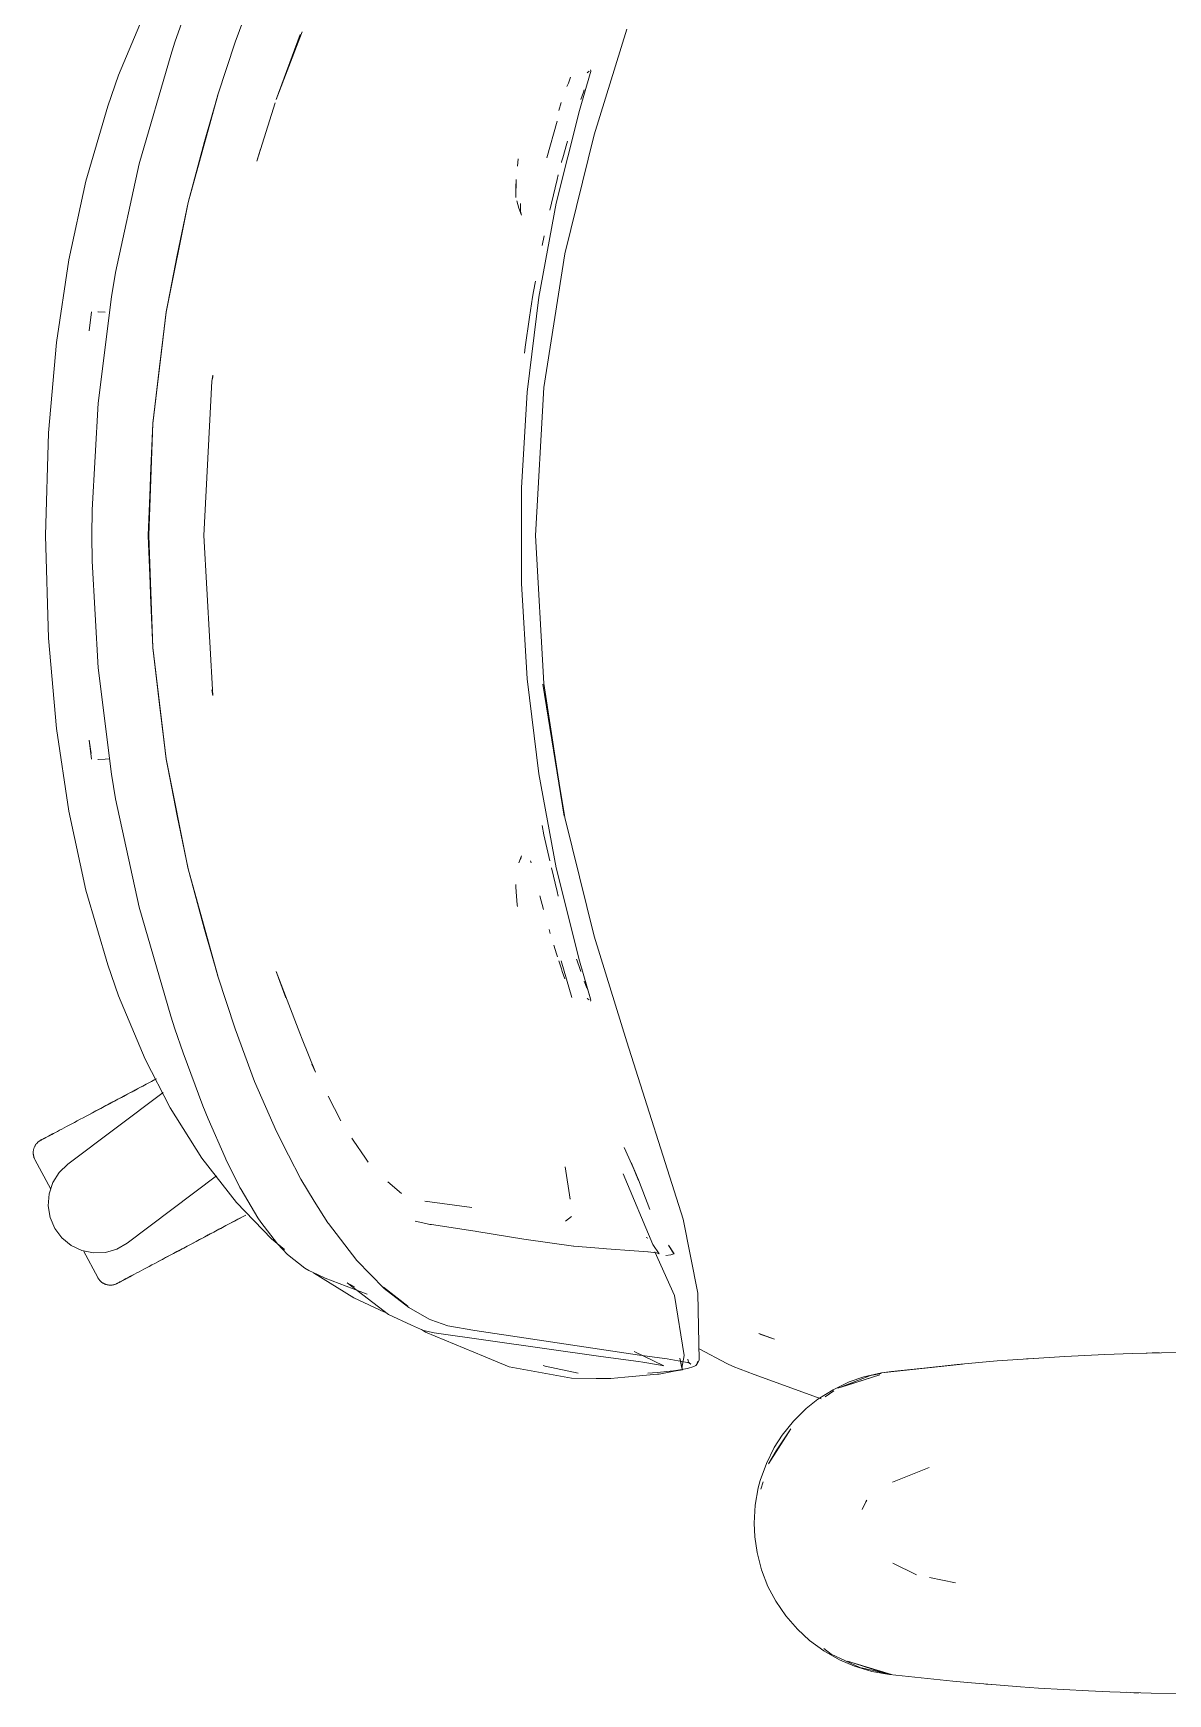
# Model space of a CAD drawing. Header units: millimetres. Extents: x 79795 to 317870, y -36033 to 97293.
# Drawn here: x 221523.3 to 221844.8, y 10106.7 to 10577.4 of the extents above; entities that cross this region are included whole.
import ezdxf

# ---------------------------------------------------------------- set-up
doc = ezdxf.new("R2010")
doc.units = ezdxf.units.MM
doc.header["$MEASUREMENT"] = 0
doc.layers.add('G-IMPT', color=8, linetype='CONTINUOUS', lineweight=9)
doc.layers.add('I-FURN', color=8, linetype='CONTINUOUS', lineweight=9)

msp = doc.modelspace()

# ---------------------------------------------------------------- linework, layer by layer
at = {"layer": 'G-IMPT'}
for p, q in [((221586.03, 10589.79), (221580.57, 10574.91)), ((221547.48, 10565.51), (221554.99, 10583.48)), ((221565.87, 10581.8), (221563.46, 10574.87)), ((221691.46, 10578.6), (221682.28, 10548.62)), ((221562.27, 10571.26), (221563.46, 10574.87)), ((221575.57, 10560), (221580.57, 10574.91)), ((221592.16, 10558.66), (221598.98, 10577.06)), ((221592.16, 10558.66), (221598.88, 10576.1)), ((221598.88, 10576.1), (221599.54, 10577.83)), ((221553.32, 10540.43), (221562.27, 10571.26)), ((221544.4, 10556.78), (221547.48, 10565.51)), ((221674.93, 10563.33), (221675.54, 10564.99)), ((221678.05, 10555.58), (221681.13, 10566)), ((221680.23, 10566.26), (221680.84, 10566.64)), ((221680.23, 10566.26), (221680.44, 10566.41)), ((221681.19, 10566.27), (221681.13, 10566)), ((221681.27, 10566.57), (221681.19, 10566.27)), ((221681.24, 10567.03), (221681.32, 10566.8)), ((221681.32, 10566.8), (221681.27, 10566.57)), ((221567.18, 10529.5), (221575.57, 10560)), ((221567.18, 10529.5), (221575.61, 10559.91)), ((221571.84, 10546.74), (221575.61, 10559.91)), ((221674.93, 10563.33), (221674.55, 10562.32)), ((221679.21, 10560.77), (221678.47, 10558.68)), ((221679.21, 10560.77), (221679.46, 10561.43)), ((221544.4, 10556.78), (221538.23, 10535.53)), ((221586.63, 10541.18), (221591.89, 10557.67)), ((221671.51, 10529.26), (221678.05, 10555.58)), ((221672.21, 10555.57), (221672.94, 10557.78)), ((221671.77, 10552.48), (221668.86, 10542.08)), ((221571.84, 10546.74), (221567.18, 10529.5)), ((221673.36, 10542.15), (221674.47, 10546.15)), ((221673.97, 10514.94), (221682.28, 10548.62)), ((221674.47, 10546.15), (221674.68, 10546.84)), ((221586.63, 10541.18), (221587.71, 10544.62)), ((221660.48, 10539.76), (221660.7, 10541.85)), ((221673.04, 10541.01), (221672.99, 10540.83)), ((221673.36, 10542.15), (221673.04, 10541.01)), ((221553.32, 10540.43), (221546.66, 10509.64)), ((221660.08, 10530.91), (221660.17, 10535.96)), ((221660.17, 10535.96), (221660.09, 10533.69)), ((221671.74, 10535.99), (221670.18, 10529.24)), ((221671.74, 10535.99), (221672.07, 10537.29)), ((221538.23, 10535.53), (221533.41, 10513.17)), ((221660.08, 10530.91), (221660.09, 10533.69)), ((221567.18, 10529.5), (221561.01, 10498.37)), ((221567.18, 10529.5), (221561.01, 10498.45)), ((221567.18, 10529.5), (221564.11, 10514.48)), ((221660.93, 10527.8), (221660.33, 10529.96)), ((221661.62, 10525.85), (221660.93, 10527.8)), ((221661.36, 10529.06), (221661.37, 10529.2)), ((221661.4, 10526.9), (221661.37, 10529.2)), ((221661.4, 10526.9), (221661.62, 10525.85)), ((221671.51, 10529.26), (221666.57, 10502.59)), ((221669.73, 10527.27), (221670.18, 10529.24)), ((221667.53, 10517.22), (221668.07, 10520.03)), ((221533.41, 10513.17), (221529.92, 10489.75)), ((221561.01, 10498.37), (221564.11, 10514.48)), ((221673.97, 10514.94), (221667.97, 10477.03)), ((221545.47, 10502.72), (221546.66, 10509.64)), ((221664.8, 10502.59), (221665.05, 10504.21)), ((221665.6, 10507.12), (221665.05, 10504.21)), ((221539.83, 10498.45), (221539.17, 10493.04)), ((221543.68, 10498.41), (221541.59, 10498.48)), ((221541.59, 10498.48), (221541.7, 10498.48)), ((221541.66, 10472.55), (221545.47, 10502.72)), ((221557.18, 10466.86), (221561.01, 10498.45)), ((221557.22, 10466.82), (221561.01, 10498.37)), ((221561.01, 10498.37), (221559.06, 10482.89)), ((221666.57, 10502.59), (221663.28, 10475.67)), ((221663.95, 10496.96), (221664.8, 10502.59)), ((221663.95, 10496.96), (221662.66, 10488.44)), ((221529.92, 10489.75), (221527.66, 10464.18)), ((221662.66, 10488.44), (221662.47, 10486.78)), ((221557.22, 10466.82), (221559.06, 10482.89)), ((221573.95, 10478.77), (221574.21, 10480.54)), ((221573.95, 10478.77), (221574.18, 10480.07)), ((221574.23, 10480.32), (221574.18, 10480.07)), ((221571.62, 10435.04), (221573.95, 10478.77)), ((221571.68, 10435.04), (221573.95, 10478.77)), ((221661.62, 10448.6), (221663.28, 10475.67)), ((221667.97, 10477.03), (221665.61, 10435.04)), ((221540.05, 10442.35), (221541.66, 10472.55)), ((221557.18, 10466.86), (221555.85, 10435.04)), ((221557.22, 10466.82), (221556.08, 10435.04)), ((221556.55, 10451.92), (221557.22, 10466.82)), ((221527.66, 10464.18), (221526.81, 10435.04)), ((221556.55, 10451.92), (221556.08, 10435.04)), ((221661.62, 10448.6), (221661.62, 10421.48)), ((221540.05, 10442.35), (221539.95, 10435.04)), ((221526.81, 10435.04), (221527.66, 10405.9)), ((221540.05, 10427.73), (221539.95, 10435.04)), ((221555.85, 10435.04), (221557.18, 10403.22)), ((221557.22, 10403.26), (221556.08, 10435.04)), ((221556.55, 10418.16), (221556.08, 10435.04)), ((221571.68, 10435.04), (221574.18, 10389.7)), ((221667.97, 10393.05), (221665.61, 10435.04)), ((221540.05, 10427.73), (221541.66, 10397.52)), ((221557.22, 10403.26), (221556.55, 10418.16)), ((221661.62, 10421.48), (221663.28, 10394.41)), ((221527.66, 10405.9), (221529.92, 10380.33)), ((221557.18, 10403.22), (221561.01, 10371.63)), ((221559.06, 10387.18), (221557.22, 10403.26)), ((221557.22, 10403.26), (221561.01, 10371.71)), ((221541.66, 10397.52), (221545.47, 10367.35)), ((221574.18, 10389.7), (221573.95, 10391.31)), ((221573.95, 10391.31), (221574.18, 10390.01)), ((221574.23, 10389.76), (221574.18, 10390.01)), ((221666.57, 10367.49), (221663.28, 10394.41)), ((221673.97, 10355.14), (221667.71, 10392.88)), ((221667.71, 10392.88), (221673.71, 10355.52)), ((221667.97, 10393.05), (221673.71, 10355.52)), ((221559.06, 10387.18), (221561.01, 10371.71)), ((221529.92, 10380.33), (221533.41, 10356.91)), ((221539.83, 10371.62), (221539.17, 10377.04)), ((221539.74, 10373.27), (221539.17, 10377.04)), ((221541.59, 10371.59), (221543.68, 10371.67)), ((221541.59, 10371.59), (221541.7, 10371.59)), ((221544.92, 10371.71), (221543.68, 10371.67)), ((221561.01, 10371.71), (221564.11, 10355.6)), ((221561.01, 10371.71), (221567.22, 10340.46)), ((221567.22, 10340.46), (221561.01, 10371.63)), ((221545.47, 10367.35), (221546.66, 10360.43)), ((221671.51, 10340.82), (221666.57, 10367.49)), ((221546.66, 10360.43), (221553.32, 10329.64)), ((221538.23, 10334.54), (221533.41, 10356.91)), ((221567.18, 10340.58), (221564.11, 10355.6)), ((221667.55, 10352.86), (221668.03, 10350.23)), ((221682.28, 10321.45), (221673.97, 10355.14)), ((221668.03, 10350.23), (221669.73, 10342.81)), ((221661.62, 10344.23), (221660.93, 10342.28)), ((221661.62, 10344.23), (221661.4, 10343.18)), ((221664.17, 10342.84), (221664.42, 10342.22)), ((221571.84, 10323.33), (221567.18, 10340.58)), ((221567.18, 10340.58), (221575.61, 10310.17)), ((221567.18, 10340.58), (221575.57, 10310.08)), ((221664.29, 10342.63), (221664.42, 10342.22)), ((221670.19, 10340.84), (221671.74, 10334.08)), ((221671.51, 10340.82), (221678.05, 10314.5)), ((221544.4, 10313.3), (221538.23, 10334.54)), ((221660.08, 10336.13), (221660.09, 10335.44)), ((221660.19, 10334.06), (221660.09, 10335.44)), ((221660.19, 10334.06), (221660.46, 10330.36)), ((221671.74, 10334.08), (221672.08, 10332.8)), ((221562.27, 10298.82), (221553.32, 10329.64)), ((221660.46, 10330.36), (221660.5, 10329.87)), ((221667.88, 10329), (221666.89, 10332.86)), ((221667.88, 10329), (221667.49, 10330.53)), ((221571.84, 10323.33), (221575.61, 10310.17)), ((221669.79, 10322.21), (221669.46, 10323.33)), ((221682.28, 10321.45), (221691.46, 10291.48)), ((221671.57, 10316.43), (221670.78, 10318.92)), ((221671.82, 10315.64), (221671.57, 10316.43)), ((221677.42, 10314.51), (221677.27, 10314.96)), ((221547.48, 10304.57), (221544.4, 10313.3)), ((221580.57, 10295.17), (221575.57, 10310.08)), ((221592.16, 10311.42), (221594.89, 10303.99)), ((221592.16, 10311.42), (221598.88, 10293.97)), ((221672.97, 10312.21), (221672.2, 10314.51)), ((221672.86, 10314.51), (221675.89, 10304.08)), ((221672.97, 10312.21), (221673.22, 10311.49)), ((221673.98, 10309.33), (221673.22, 10311.49)), ((221677.42, 10314.51), (221678.16, 10312.28)), ((221678.05, 10314.5), (221681.32, 10303.28)), ((221678.05, 10314.5), (221681.11, 10303.97)), ((221678.05, 10314.5), (221681.17, 10303.68)), ((221678.45, 10311.48), (221678.16, 10312.28)), ((221679.43, 10308.73), (221679.78, 10307.75)), ((221679.78, 10307.75), (221680.18, 10306.68)), ((221547.48, 10304.57), (221554.99, 10286.59)), ((221680.23, 10303.82), (221680.84, 10303.43)), ((221680.23, 10303.82), (221680.44, 10303.67)), ((221681.11, 10303.97), (221681.17, 10303.68)), ((221681.32, 10303.28), (221681.19, 10303.04)), ((221562.27, 10298.82), (221563.46, 10295.21)), ((221565.8, 10288.39), (221563.46, 10295.21)), ((221580.57, 10295.17), (221586.03, 10280.29)), ((221598.88, 10293.97), (221599.54, 10292.25)), ((221599.54, 10292.25), (221603.26, 10282.92)), ((221691.46, 10291.48), (221707.45, 10241.24)), ((221554.99, 10286.59), (221562.08, 10272.82)), ((221565.8, 10288.39), (221571.4, 10273.32)), ((221603.26, 10282.92), (221602.26, 10285.17)), ((221586.03, 10280.29), (221592.21, 10266.06)), ((221562.08, 10272.82), (221571.06, 10258.52)), ((221572.88, 10269.64), (221571.4, 10273.32)), ((221610.44, 10269.09), (221606.89, 10276.06)), ((221577.65, 10258.68), (221572.88, 10269.64)), ((221595.6, 10259.33), (221592.21, 10266.06)), ((221613.97, 10263.61), (221613.57, 10264.19)), ((221617.46, 10258.48), (221613.97, 10263.61)), ((221571.06, 10258.52), (221580.86, 10245.92)), ((221577.65, 10258.68), (221577.87, 10258.23)), ((221581.88, 10250.22), (221577.87, 10258.23)), ((221595.6, 10259.33), (221599.17, 10252.54)), ((221617.46, 10258.48), (221618.21, 10257.38)), ((221693.75, 10254.8), (221690.71, 10261.51)), ((221675.42, 10246.89), (221674.02, 10256.06)), ((221698.91, 10234.08), (221690.48, 10254.06)), ((221694.78, 10252.22), (221692.75, 10257.34)), ((221694.77, 10252.42), (221692.76, 10257.32)), ((221692.76, 10257.32), (221694.78, 10252.22)), ((221581.88, 10250.22), (221582.18, 10249.62)), ((221582.18, 10249.62), (221586.91, 10241.63)), ((221602.93, 10246.31), (221599.17, 10252.54)), ((221623.74, 10251.85), (221627.64, 10248.51)), ((221694.77, 10252.42), (221698.03, 10243.95)), ((221590.82, 10235.63), (221580.86, 10245.92)), ((221602.93, 10246.31), (221606.82, 10240.22)), ((221647.59, 10244.57), (221634.23, 10246.34)), ((221634.23, 10246.34), (221634.7, 10246.2)), ((221675.42, 10246.89), (221675.38, 10247.24)), ((221587.78, 10240.34), (221586.91, 10241.63)), ((221592.49, 10234.21), (221587.78, 10240.34)), ((221606.82, 10240.22), (221606.99, 10239.96)), ((221615.01, 10229.53), (221606.99, 10239.96)), ((221631.55, 10240.64), (221633.71, 10240.18)), ((221633.71, 10240.18), (221635.7, 10239.76)), ((221636.16, 10239.69), (221635.7, 10239.76)), ((221647.89, 10237.88), (221636.16, 10239.69)), ((221675.78, 10241.94), (221674.14, 10240.67)), ((221711.65, 10220.28), (221707.45, 10241.24)), ((221590.82, 10235.63), (221594.5, 10232.63)), ((221647.89, 10237.88), (221648.5, 10237.79)), ((221649.01, 10237.71), (221648.5, 10237.79)), ((221662.36, 10235.6), (221649.01, 10237.71)), ((221662.36, 10235.6), (221676.43, 10233.56)), ((221697.46, 10235.8), (221697.02, 10236.07)), ((221595.39, 10231.18), (221592.49, 10234.21)), ((221600.25, 10227.32), (221595.39, 10231.18)), ((221676.51, 10233.55), (221676.43, 10233.56)), ((221676.51, 10233.55), (221684.76, 10232.94)), ((221684.76, 10232.94), (221685.74, 10232.86)), ((221685.74, 10232.86), (221693.6, 10232.3)), ((221693.6, 10232.3), (221697.48, 10232.01)), ((221697.56, 10232), (221697.48, 10232.01)), ((221697.56, 10232), (221699.94, 10231.71)), ((221700.67, 10231.41), (221698.91, 10234.08)), ((221705.02, 10219.58), (221699.41, 10231.93)), ((221699.95, 10231.7), (221699.94, 10231.71)), ((221699.95, 10231.7), (221700.67, 10231.41)), ((221702.59, 10230.94), (221703.94, 10231.11)), ((221704.88, 10231.41), (221703.29, 10233.87)), ((221703.29, 10233.87), (221704.82, 10231.39)), ((221704.82, 10231.39), (221703.33, 10233.86)), ((221703.94, 10231.11), (221704.82, 10231.39)), ((221704.88, 10231.41), (221704.82, 10231.39)), ((221600.25, 10227.32), (221601.39, 10226.71)), ((221601.39, 10226.71), (221603.83, 10225.53)), ((221614.19, 10218.89), (221602.74, 10226.01)), ((221603.83, 10225.53), (221606.05, 10224.46)), ((221615.01, 10229.53), (221622.74, 10221.62)), ((221617.96, 10219.95), (221606.05, 10224.46)), ((221612.3, 10223.18), (221614.34, 10222.02)), ((221612.3, 10223.18), (221624.01, 10214.24)), ((221622.53, 10221.93), (221629.48, 10216.53)), ((221622.53, 10221.93), (221626.11, 10219.12)), ((221629.71, 10216.21), (221622.74, 10221.62)), ((221622.82, 10214.91), (221614.19, 10218.89)), ((221629.48, 10216.53), (221626.11, 10219.12)), ((221629.71, 10216.21), (221635.54, 10212.92)), ((221705.02, 10219.58), (221707.74, 10202.54)), ((221711.65, 10220.28), (221712.03, 10201.3)), ((221630.53, 10211.2), (221624.01, 10214.24)), ((221630.53, 10211.2), (221633.9, 10209.63)), ((221635.54, 10212.92), (221635.96, 10212.7)), ((221640.76, 10210.95), (221635.96, 10212.7)), ((221633.28, 10209.92), (221634.45, 10209.15)), ((221636.89, 10208.99), (221633.9, 10209.63)), ((221634.45, 10209.15), (221650.9, 10202.35)), ((221684.1, 10202.31), (221636.89, 10208.99)), ((221640.76, 10210.95), (221648.43, 10209.65)), ((221664.19, 10207.26), (221648.43, 10209.65)), ((221695.07, 10202.7), (221664.19, 10207.26)), ((221728.91, 10208.82), (221733.37, 10207.19)), ((221728.91, 10208.82), (221729.49, 10208.57)), ((221733.37, 10207.19), (221729.49, 10208.57)), ((221650.9, 10202.35), (221654.27, 10200.96)), ((221684.1, 10202.31), (221694.77, 10200.87)), ((221701.95, 10199.68), (221693.55, 10203.67)), ((221702.92, 10201.59), (221695.07, 10202.7)), ((221709.19, 10200.48), (221702.92, 10201.59)), ((221706.56, 10201.82), (221707.05, 10198.95)), ((221706.56, 10201.82), (221707.29, 10198.54)), ((221707.05, 10198.95), (221707.74, 10202.54)), ((221711.97, 10204.49), (221719.87, 10200.34)), ((221806.77, 10201.76), (221796.48, 10201.03)), ((221804.73, 10201.62), (221806.63, 10201.71)), ((221806.77, 10201.76), (221815.64, 10202.32)), ((221826.95, 10202.85), (221815.64, 10202.32)), ((221826.95, 10202.85), (221834.83, 10203.15)), ((221847.13, 10203.44), (221834.83, 10203.15)), ((221838.7, 10203.23), (221840.36, 10203.31)), ((221840.36, 10203.31), (221842.43, 10203.31)), ((221658.13, 10199.37), (221654.27, 10200.96)), ((221675.82, 10196.13), (221658.13, 10199.37)), ((221668.38, 10199.58), (221667.81, 10199.74)), ((221677.69, 10197.54), (221668.38, 10199.58)), ((221700.24, 10197.25), (221690.92, 10196.44)), ((221696.06, 10200.66), (221694.77, 10200.87)), ((221696.06, 10200.66), (221701.09, 10199.83)), ((221700.07, 10197.77), (221697.48, 10197.55)), ((221704.76, 10198.28), (221700.07, 10197.77)), ((221700.24, 10197.25), (221700.71, 10197.29)), ((221700.71, 10197.29), (221704.96, 10198.1)), ((221701.95, 10199.68), (221701.09, 10199.83)), ((221705.37, 10198.36), (221704.76, 10198.28)), ((221704.96, 10198.1), (221707.29, 10198.54)), ((221705.37, 10198.36), (221708.65, 10198.89)), ((221708.57, 10200.65), (221709.19, 10200.48)), ((221708.57, 10200.65), (221709.66, 10200.09)), ((221710.52, 10199.44), (221708.65, 10198.89)), ((221708.76, 10201.53), (221708.84, 10201.03)), ((221709.16, 10200.49), (221708.84, 10201.03)), ((221709.16, 10200.49), (221709.66, 10200.09)), ((221710.52, 10199.44), (221711.05, 10199.77)), ((221711.05, 10199.77), (221711.43, 10200.26)), ((221712.03, 10201.3), (221711.43, 10200.26)), ((221711.56, 10200.88), (221711.43, 10200.26)), ((221711.43, 10200.26), (221711.45, 10200.34)), ((221711.56, 10200.88), (221711.45, 10200.34)), ((221719.87, 10200.34), (221721.63, 10199.42)), ((221727.6, 10197.23), (221721.63, 10199.42)), ((221746.54, 10190.28), (221727.6, 10197.23)), ((221751.3, 10193.29), (221763.15, 10197.1)), ((221760.52, 10196.9), (221752.33, 10193.69)), ((221754, 10194.19), (221763.15, 10197.1)), ((221763.65, 10197.69), (221758.69, 10196.53)), ((221763.57, 10197.47), (221760.52, 10196.9)), ((221763.65, 10197.69), (221786.6, 10200.14)), ((221763.65, 10197.69), (221785.08, 10200.04)), ((221763.65, 10197.69), (221766.47, 10198.02)), ((221786.6, 10200.14), (221766.47, 10198.02)), ((221785.08, 10200.04), (221796.48, 10201.03)), ((221675.82, 10196.13), (221682.79, 10196.1)), ((221682.79, 10196.1), (221686.96, 10196.1)), ((221690.92, 10196.44), (221686.96, 10196.1)), ((221749.97, 10192.89), (221745.65, 10190.17)), ((221750.17, 10192.53), (221747.72, 10190.87)), ((221749.97, 10192.89), (221754.55, 10195.08)), ((221751.3, 10193.29), (221754, 10194.19)), ((221754.55, 10195.08), (221758.69, 10196.53)), ((221738.73, 10183.99), (221742.34, 10187.54)), ((221742.34, 10187.54), (221745.65, 10190.17)), ((221738.73, 10183.99), (221735.55, 10180.02)), ((221731.69, 10171.86), (221738.01, 10181.81)), ((221733.28, 10176.47), (221735.55, 10180.02)), ((221733.85, 10175.54), (221738.01, 10181.81)), ((221731.04, 10171.96), (221733.28, 10176.47)), ((221731.69, 10171.86), (221733.85, 10175.54)), ((221731.04, 10171.96), (221729.33, 10167.19)), ((221777.17, 10170.79), (221766.74, 10166.65)), ((221727.88, 10160.11), (221728.76, 10165.06)), ((221728.76, 10165.06), (221729.33, 10167.19)), ((221730.13, 10166.75), (221729.51, 10164.72)), ((221727.59, 10155.07), (221727.88, 10160.11)), ((221758.2, 10158.9), (221759.22, 10161.12)), ((221759.22, 10161.12), (221759.51, 10161.57)), ((221727.59, 10155.07), (221727.76, 10151.22)), ((221728.41, 10146.71), (221727.76, 10151.22)), ((221728.41, 10146.71), (221729.67, 10141.84)), ((221731.5, 10137.13), (221729.67, 10141.84)), ((221766.84, 10143.69), (221773.62, 10140.43)), ((221733.69, 10132.97), (221731.5, 10137.13)), ((221784.67, 10138.09), (221777.23, 10139.66)), ((221733.69, 10132.97), (221736.52, 10128.8)), ((221736.52, 10128.8), (221739.84, 10124.97)), ((221743.28, 10121.8), (221739.84, 10124.97)), ((221743.28, 10121.8), (221747.37, 10118.81)), ((221747.32, 10119.5), (221749.43, 10117.9)), ((221751.81, 10116.29), (221747.37, 10118.81)), ((221757.5, 10114.16), (221749.43, 10117.9)), ((221751.81, 10116.29), (221756.05, 10114.48)), ((221766.47, 10112.12), (221754, 10115.95)), ((221754, 10115.95), (221763.15, 10113.04)), ((221756.05, 10114.48), (221760.91, 10113.02)), ((221757.5, 10114.16), (221765.9, 10112.25)), ((221765.95, 10112.12), (221760.91, 10113.02)), ((221766.47, 10112.12), (221763.15, 10113.04)), ((221783.88, 10110.21), (221765.95, 10112.12)), ((221788.01, 10109.87), (221783.88, 10110.21)), ((221803.07, 10108.62), (221788.01, 10109.87)), ((221794.88, 10109.27), (221793.21, 10109.44)), ((221803.07, 10108.62), (221808.15, 10108.3)), ((221808.15, 10108.3), (221822.29, 10107.49)), ((221828.32, 10107.23), (221822.29, 10107.49)), ((221828.32, 10107.23), (221840.08, 10106.84)), ((221833.2, 10107.09), (221835.14, 10106.98)), ((221835.14, 10106.98), (221836.63, 10106.97)), ((221848.49, 10106.68), (221840.08, 10106.84))]:
    msp.add_line(p, q, dxfattribs=at)
at = {"layer": 'I-FURN'}
for p, q in [((221533.09, 10256.79), (221560.16, 10277.18)), ((221550.85, 10277.12), (221549.85, 10276.58)), ((221550.31, 10276.83), (221551.31, 10277.36)), ((221551.86, 10277.65), (221550.85, 10277.12)), ((221551.31, 10277.36), (221552.32, 10277.9)), ((221552.86, 10278.19), (221551.86, 10277.65)), ((221552.32, 10277.9), (221553.32, 10278.43)), ((221553.86, 10278.72), (221552.86, 10278.19)), ((221553.32, 10278.43), (221554.32, 10278.96)), ((221554.85, 10279.25), (221553.86, 10278.72)), ((221554.32, 10278.96), (221555.31, 10279.49)), ((221555.84, 10279.77), (221554.85, 10279.25)), ((221555.31, 10279.49), (221556.29, 10280.01)), ((221556.82, 10280.29), (221555.84, 10279.77)), ((221556.29, 10280.01), (221557.27, 10280.53)), ((221557.79, 10280.81), (221556.82, 10280.29)), ((221557.27, 10280.53), (221558.23, 10281.04)), ((221541.98, 10272.4), (221541.04, 10271.9)), ((221541.47, 10272.13), (221542.42, 10272.63)), ((221542.93, 10272.91), (221541.98, 10272.4)), ((221542.42, 10272.63), (221543.37, 10273.14)), ((221543.89, 10273.42), (221542.93, 10272.91)), ((221543.37, 10273.14), (221544.34, 10273.66)), ((221544.87, 10273.94), (221543.89, 10273.42)), ((221544.34, 10273.66), (221545.32, 10274.18)), ((221545.85, 10274.46), (221544.87, 10273.94)), ((221545.32, 10274.18), (221546.31, 10274.7)), ((221546.84, 10274.99), (221545.85, 10274.46)), ((221546.31, 10274.7), (221547.3, 10275.23)), ((221547.84, 10275.52), (221546.84, 10274.99)), ((221547.3, 10275.23), (221548.3, 10275.76)), ((221548.84, 10276.05), (221547.84, 10275.52)), ((221548.3, 10275.76), (221549.3, 10276.3)), ((221549.85, 10276.58), (221548.84, 10276.05)), ((221549.3, 10276.3), (221550.31, 10276.83)), ((221532.74, 10267.49), (221532.04, 10267.12)), ((221533.46, 10267.87), (221532.74, 10267.49)), ((221534.21, 10268.27), (221533.46, 10267.87)), ((221534.99, 10268.68), (221534.21, 10268.27)), ((221535.79, 10269.11), (221534.99, 10268.68)), ((221536.61, 10269.55), (221535.79, 10269.11)), ((221537.46, 10270), (221536.61, 10269.55)), ((221538.33, 10270.46), (221537.46, 10270)), ((221539.21, 10270.93), (221538.33, 10270.46)), ((221540.12, 10271.41), (221539.21, 10270.93)), ((221539.63, 10271.15), (221540.54, 10271.64)), ((221541.04, 10271.9), (221540.12, 10271.41)), ((221540.54, 10271.64), (221541.47, 10272.13)), ((221524.28, 10262.68), (221524.39, 10262.8)), ((221524.39, 10262.8), (221524.5, 10262.92)), ((221524.5, 10262.92), (221524.62, 10263.03)), ((221524.62, 10263.03), (221524.74, 10263.13)), ((221524.74, 10263.13), (221524.87, 10263.24)), ((221524.87, 10263.24), (221525, 10263.33)), ((221525, 10263.33), (221525.13, 10263.42)), ((221525.13, 10263.42), (221525.27, 10263.51)), ((221525.27, 10263.51), (221525.4, 10263.59)), ((221525.4, 10263.59), (221525.44, 10263.61)), ((221525.44, 10263.61), (221525.46, 10263.62)), ((221525.45, 10263.61), (221525.44, 10263.61)), ((221525.49, 10263.63), (221525.45, 10263.61)), ((221525.46, 10263.62), (221525.52, 10263.65)), ((221525.57, 10263.68), (221525.49, 10263.63)), ((221525.52, 10263.65), (221525.62, 10263.7)), ((221525.69, 10263.74), (221525.57, 10263.68)), ((221525.62, 10263.7), (221525.76, 10263.78)), ((221525.86, 10263.83), (221525.69, 10263.74)), ((221525.76, 10263.78), (221525.94, 10263.88)), ((221526.06, 10263.94), (221525.86, 10263.83)), ((221525.94, 10263.88), (221526.16, 10263.99)), ((221526.3, 10264.06), (221526.06, 10263.94)), ((221526.16, 10263.99), (221526.42, 10264.13)), ((221526.58, 10264.21), (221526.3, 10264.06)), ((221526.42, 10264.13), (221526.72, 10264.29)), ((221526.9, 10264.38), (221526.58, 10264.21)), ((221526.72, 10264.29), (221527.05, 10264.47)), ((221527.25, 10264.57), (221526.9, 10264.38)), ((221527.05, 10264.47), (221527.43, 10264.66)), ((221527.64, 10264.78), (221527.25, 10264.57)), ((221527.43, 10264.66), (221527.84, 10264.88)), ((221528.07, 10265.01), (221527.64, 10264.78)), ((221527.84, 10264.88), (221528.28, 10265.12)), ((221528.54, 10265.26), (221528.07, 10265.01)), ((221528.28, 10265.12), (221528.77, 10265.38)), ((221529.04, 10265.52), (221528.54, 10265.26)), ((221528.77, 10265.38), (221529.28, 10265.65)), ((221529.58, 10265.81), (221529.04, 10265.52)), ((221529.28, 10265.65), (221529.83, 10265.94)), ((221530.15, 10266.11), (221529.58, 10265.81)), ((221529.83, 10265.94), (221530.42, 10266.25)), ((221530.75, 10266.43), (221530.15, 10266.11)), ((221531.38, 10266.77), (221530.75, 10266.43)), ((221532.04, 10267.12), (221531.38, 10266.77)), ((221523.31, 10260.18), (221523.32, 10260.34)), ((221523.31, 10260.02), (221523.31, 10260.18)), ((221523.31, 10259.85), (221523.31, 10260.02)), ((221523.32, 10259.69), (221523.31, 10259.85)), ((221523.32, 10260.34), (221523.33, 10260.5)), ((221523.34, 10259.53), (221523.32, 10259.69)), ((221523.33, 10260.5), (221523.35, 10260.66)), ((221523.36, 10259.37), (221523.34, 10259.53)), ((221523.35, 10260.66), (221523.38, 10260.82)), ((221523.39, 10259.22), (221523.36, 10259.37)), ((221523.38, 10260.82), (221523.41, 10260.97)), ((221523.43, 10259.06), (221523.39, 10259.22)), ((221523.41, 10260.97), (221523.45, 10261.13)), ((221523.47, 10258.9), (221523.43, 10259.06)), ((221523.45, 10261.13), (221523.5, 10261.28)), ((221523.52, 10258.75), (221523.47, 10258.9)), ((221523.5, 10261.28), (221523.55, 10261.44)), ((221523.58, 10258.6), (221523.52, 10258.75)), ((221523.55, 10261.44), (221523.61, 10261.59)), ((221523.64, 10258.45), (221523.58, 10258.6)), ((221523.61, 10261.59), (221523.67, 10261.74)), ((221523.7, 10258.3), (221523.64, 10258.45)), ((221523.67, 10261.74), (221523.74, 10261.88)), ((221523.78, 10258.16), (221523.7, 10258.3)), ((221523.74, 10261.88), (221523.82, 10262.02)), ((221523.78, 10258.16), (221528.25, 10249.75)), ((221523.82, 10262.02), (221523.9, 10262.16)), ((221523.9, 10262.16), (221523.99, 10262.3)), ((221523.99, 10262.3), (221524.08, 10262.43)), ((221524.08, 10262.43), (221524.18, 10262.56)), ((221524.18, 10262.56), (221524.28, 10262.68)), ((221528.86, 10251.6), (221530.66, 10254.45)), ((221530.66, 10254.45), (221533.09, 10256.79)), ((221575.25, 10253.52), (221549.93, 10234.44)), ((221527.8, 10248.39), (221528.86, 10251.6)), ((221527.53, 10245.03), (221527.8, 10248.39)), ((221528.08, 10241.7), (221527.53, 10245.03)), ((221529.4, 10238.6), (221528.08, 10241.7)), ((221576.9, 10238.87), (221577.89, 10239.4)), ((221578.41, 10239.68), (221577.44, 10239.16)), ((221577.89, 10239.4), (221578.86, 10239.91)), ((221579.38, 10240.19), (221578.41, 10239.68)), ((221578.86, 10239.91), (221579.83, 10240.43)), ((221580.34, 10240.7), (221579.38, 10240.19)), ((221579.83, 10240.43), (221580.78, 10240.93)), ((221581.28, 10241.2), (221580.34, 10240.7)), ((221580.78, 10240.93), (221581.71, 10241.43)), ((221582.21, 10241.7), (221581.28, 10241.2)), ((221581.71, 10241.43), (221582.64, 10241.92)), ((221583.13, 10242.18), (221582.21, 10241.7)), ((221582.64, 10241.92), (221583.54, 10242.4)), ((221531.43, 10235.91), (221529.4, 10238.6)), ((221534.05, 10233.78), (221531.43, 10235.91)), ((221567.9, 10234.09), (221568.9, 10234.62)), ((221569.44, 10234.9), (221568.44, 10234.37)), ((221568.9, 10234.62), (221569.9, 10235.15)), ((221570.44, 10235.43), (221569.44, 10234.9)), ((221569.9, 10235.15), (221570.9, 10235.68)), ((221571.44, 10235.97), (221570.44, 10235.43)), ((221570.9, 10235.68), (221571.9, 10236.21)), ((221572.45, 10236.5), (221571.44, 10235.97)), ((221571.9, 10236.21), (221572.91, 10236.75)), ((221573.45, 10237.04), (221572.45, 10236.5)), ((221572.91, 10236.75), (221573.91, 10237.28)), ((221574.46, 10237.57), (221573.45, 10237.04)), ((221573.91, 10237.28), (221574.92, 10237.82)), ((221575.45, 10238.1), (221574.46, 10237.57)), ((221574.92, 10237.82), (221575.91, 10238.35)), ((221576.45, 10238.63), (221575.45, 10238.1)), ((221575.91, 10238.35), (221576.9, 10238.87)), ((221577.44, 10239.16), (221576.45, 10238.63)), ((221537.1, 10232.33), (221534.05, 10233.78)), ((221540.4, 10231.66), (221537.1, 10232.33)), ((221537.56, 10232.24), (221541.59, 10224.66)), ((221543.78, 10231.81), (221540.4, 10231.66)), ((221547.01, 10232.75), (221543.78, 10231.81)), ((221549.93, 10234.44), (221547.01, 10232.75)), ((221559.92, 10229.84), (221559.05, 10229.38)), ((221559.45, 10229.59), (221560.33, 10230.06)), ((221560.81, 10230.32), (221559.92, 10229.84)), ((221560.33, 10230.06), (221561.22, 10230.54)), ((221561.72, 10230.8), (221560.81, 10230.32)), ((221561.22, 10230.54), (221562.14, 10231.02)), ((221562.64, 10231.29), (221561.72, 10230.8)), ((221562.14, 10231.02), (221563.07, 10231.52)), ((221563.58, 10231.79), (221562.64, 10231.29)), ((221563.07, 10231.52), (221564.01, 10232.02)), ((221564.53, 10232.29), (221563.58, 10231.79)), ((221564.01, 10232.02), (221564.97, 10232.53)), ((221565.49, 10232.8), (221564.53, 10232.29)), ((221564.97, 10232.53), (221565.94, 10233.04)), ((221566.46, 10233.32), (221565.49, 10232.8)), ((221565.94, 10233.04), (221566.92, 10233.56)), ((221567.45, 10233.85), (221566.46, 10233.32)), ((221566.92, 10233.56), (221567.9, 10234.09)), ((221568.44, 10234.37), (221567.45, 10233.85)), ((221551.17, 10225.19), (221550.64, 10224.91)), ((221550.88, 10225.03), (221551.43, 10225.33)), ((221551.74, 10225.49), (221551.17, 10225.19)), ((221551.43, 10225.33), (221552.01, 10225.64)), ((221552.01, 10225.64), (221552.63, 10225.97)), ((221552.63, 10225.97), (221553.28, 10226.31)), ((221553.28, 10226.31), (221553.96, 10226.67)), ((221553.96, 10226.67), (221554.66, 10227.05)), ((221554.66, 10227.05), (221555.4, 10227.44)), ((221555.4, 10227.44), (221556.16, 10227.84)), ((221556.16, 10227.84), (221556.95, 10228.26)), ((221556.95, 10228.26), (221557.76, 10228.69)), ((221557.76, 10228.69), (221558.59, 10229.14)), ((221559.05, 10229.38), (221558.21, 10228.93)), ((221558.59, 10229.14), (221559.45, 10229.59)), ((221541.61, 10224.62), (221541.59, 10224.66)), ((221541.69, 10224.48), (221541.61, 10224.62)), ((221541.77, 10224.34), (221541.69, 10224.48)), ((221541.87, 10224.21), (221541.77, 10224.34)), ((221541.96, 10224.08), (221541.87, 10224.21)), ((221542.06, 10223.96), (221541.96, 10224.08)), ((221542.17, 10223.84), (221542.06, 10223.96)), ((221542.28, 10223.72), (221542.17, 10223.84)), ((221542.4, 10223.61), (221542.28, 10223.72)), ((221542.52, 10223.5), (221542.4, 10223.61)), ((221542.64, 10223.4), (221542.52, 10223.5)), ((221542.77, 10223.3), (221542.64, 10223.4)), ((221542.9, 10223.21), (221542.77, 10223.3)), ((221543.04, 10223.12), (221542.9, 10223.21)), ((221543.17, 10223.04), (221543.04, 10223.12)), ((221543.32, 10222.96), (221543.17, 10223.04)), ((221543.46, 10222.89), (221543.32, 10222.96)), ((221543.61, 10222.83), (221543.46, 10222.89)), ((221543.76, 10222.77), (221543.61, 10222.83)), ((221543.91, 10222.72), (221543.76, 10222.77)), ((221544.07, 10222.67), (221543.91, 10222.72)), ((221544.22, 10222.63), (221544.07, 10222.67)), ((221544.38, 10222.59), (221544.22, 10222.63)), ((221544.54, 10222.57), (221544.38, 10222.59)), ((221544.7, 10222.55), (221544.54, 10222.57)), ((221544.86, 10222.53), (221544.7, 10222.55)), ((221545.02, 10222.52), (221544.86, 10222.53)), ((221545.18, 10222.52), (221545.02, 10222.52)), ((221545.34, 10222.53), (221545.18, 10222.52)), ((221545.5, 10222.54), (221545.34, 10222.53)), ((221545.66, 10222.55), (221545.5, 10222.54)), ((221545.82, 10222.58), (221545.66, 10222.55)), ((221545.98, 10222.61), (221545.82, 10222.58)), ((221546.14, 10222.65), (221545.98, 10222.61)), ((221546.29, 10222.69), (221546.14, 10222.65)), ((221546.45, 10222.74), (221546.29, 10222.69)), ((221546.6, 10222.79), (221546.45, 10222.74)), ((221546.75, 10222.85), (221546.6, 10222.79)), ((221546.9, 10222.92), (221546.75, 10222.85)), ((221547.04, 10222.99), (221546.9, 10222.92)), ((221547.09, 10223.02), (221547.04, 10223)), ((221547.04, 10223), (221547.04, 10222.99)), ((221547.04, 10222.99), (221547.06, 10223)), ((221547.06, 10223), (221547.12, 10223.04)), ((221547.17, 10223.06), (221547.09, 10223.02)), ((221547.12, 10223.04), (221547.22, 10223.09)), ((221547.29, 10223.13), (221547.17, 10223.06)), ((221547.22, 10223.09), (221547.36, 10223.16)), ((221547.45, 10223.21), (221547.29, 10223.13)), ((221547.36, 10223.16), (221547.54, 10223.26)), ((221547.65, 10223.32), (221547.45, 10223.21)), ((221547.54, 10223.26), (221547.76, 10223.38)), ((221547.89, 10223.45), (221547.65, 10223.32)), ((221547.76, 10223.38), (221548.02, 10223.51)), ((221548.17, 10223.6), (221547.89, 10223.45)), ((221548.02, 10223.51), (221548.32, 10223.67)), ((221548.49, 10223.77), (221548.17, 10223.6)), ((221548.32, 10223.67), (221548.65, 10223.85)), ((221548.85, 10223.95), (221548.49, 10223.77)), ((221548.65, 10223.85), (221549.02, 10224.05)), ((221549.24, 10224.16), (221548.85, 10223.95)), ((221549.02, 10224.05), (221549.43, 10224.27)), ((221549.67, 10224.39), (221549.24, 10224.16)), ((221549.43, 10224.27), (221549.88, 10224.5)), ((221550.14, 10224.64), (221549.67, 10224.39)), ((221549.88, 10224.5), (221550.36, 10224.76)), ((221550.64, 10224.91), (221550.14, 10224.64)), ((221550.36, 10224.76), (221550.88, 10225.03))]:
    msp.add_line(p, q, dxfattribs=at)

doc.saveas('drawing.dxf')
